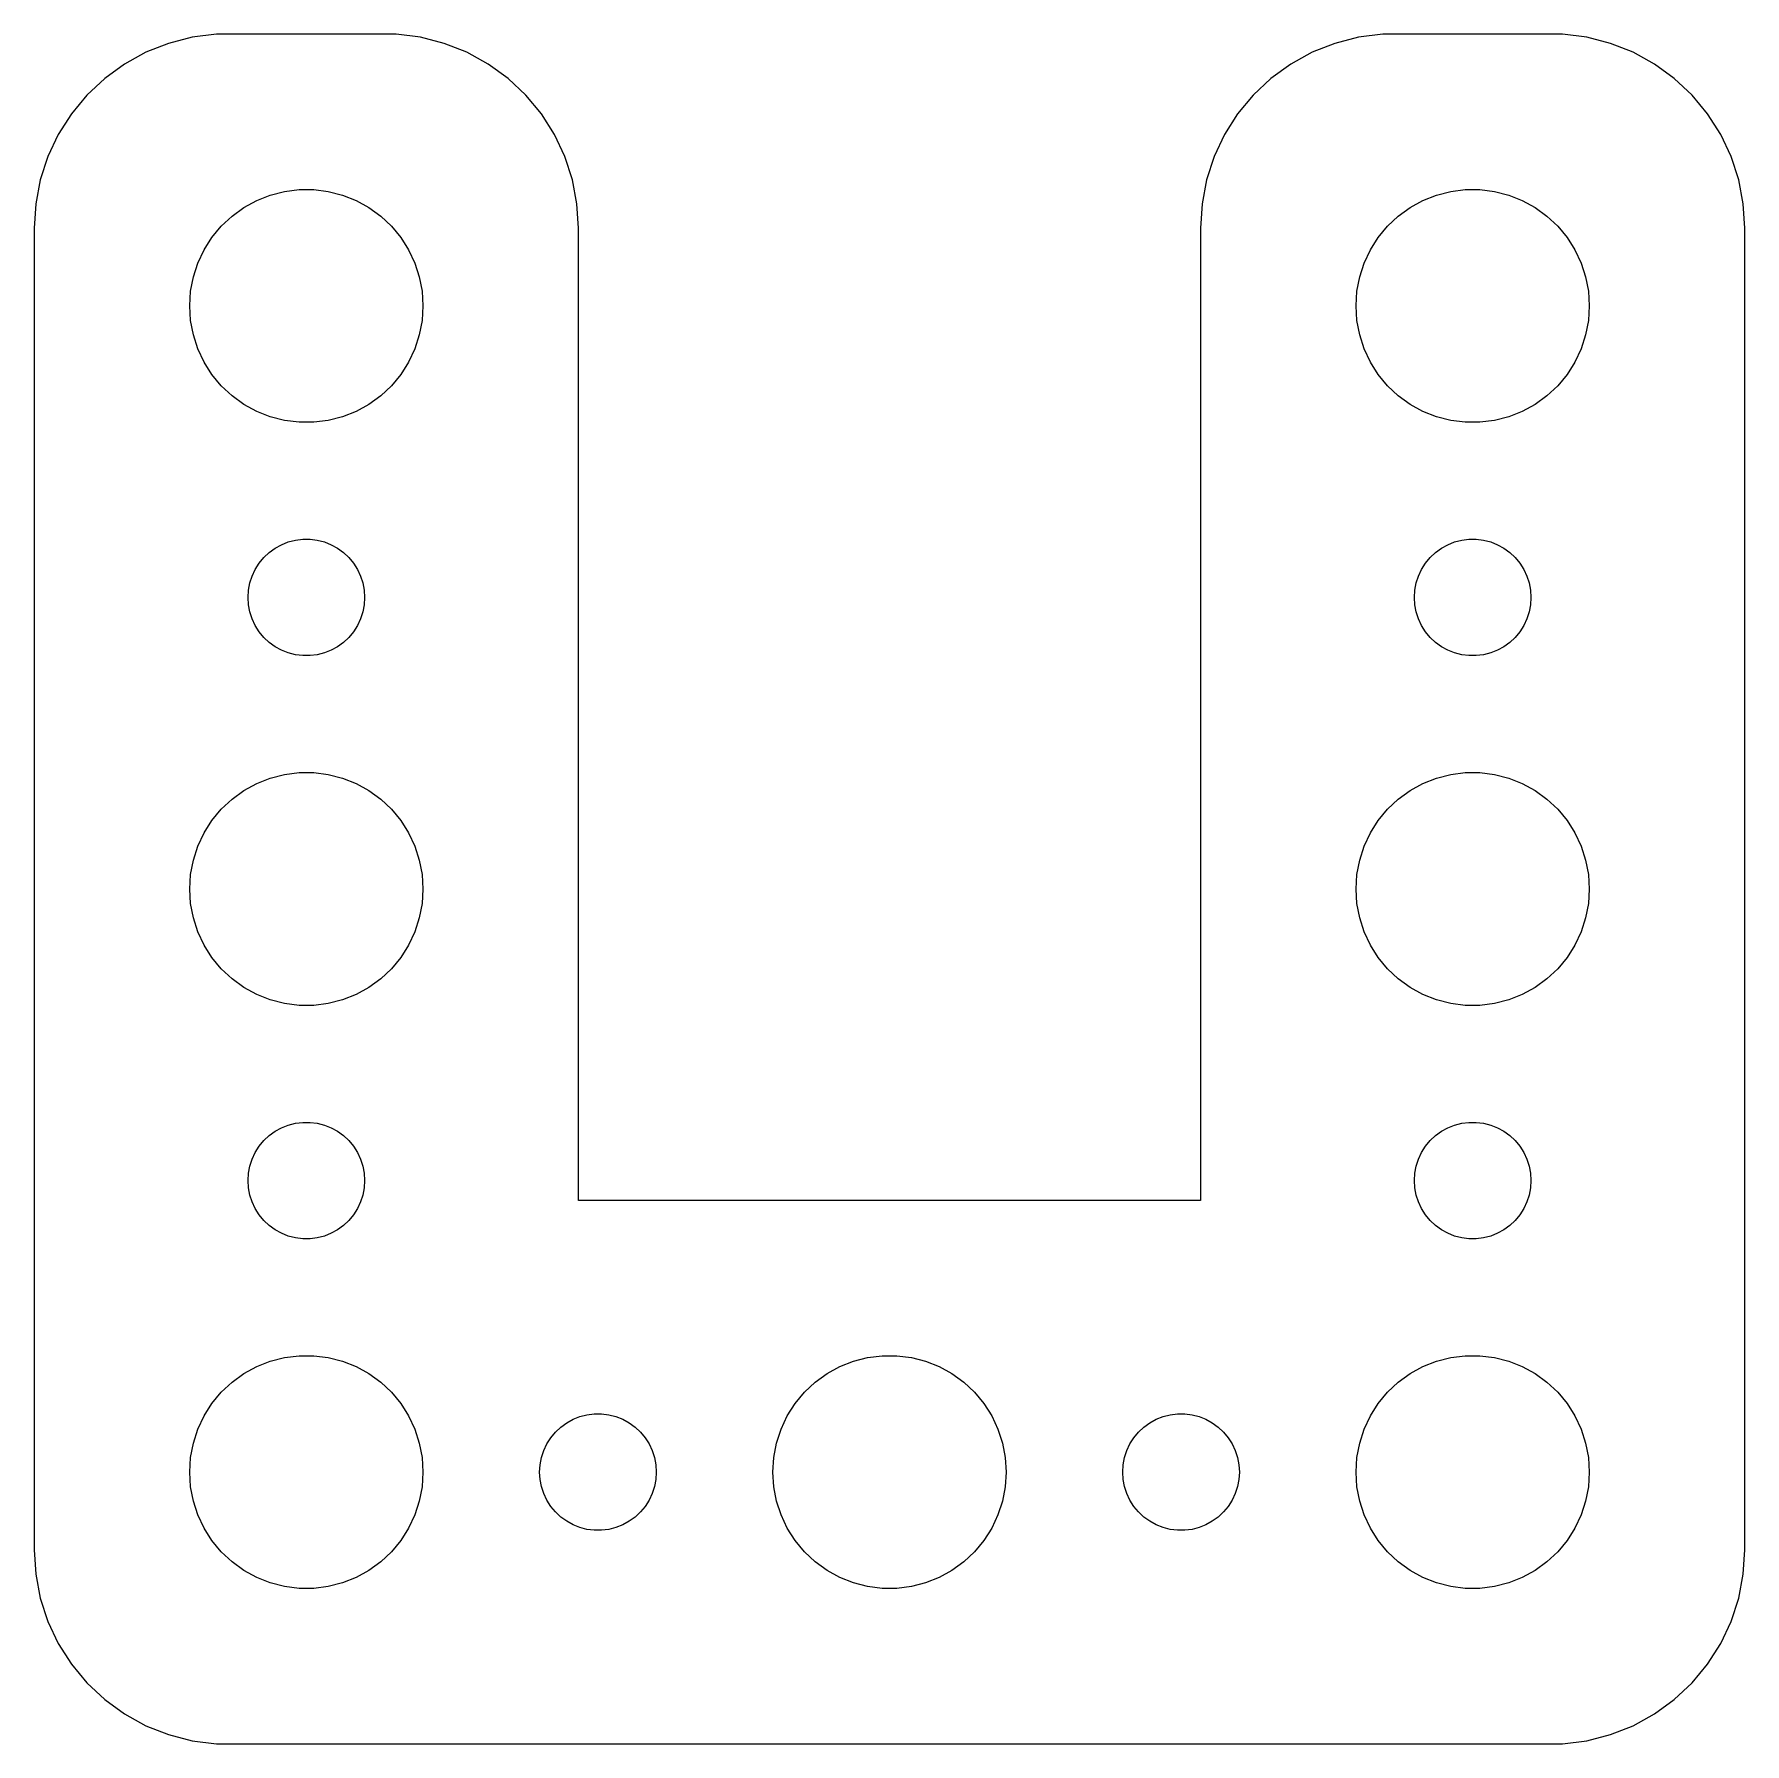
# Model space of a CAD drawing. Header units: metres. Extents: x -22 to 22, y 101 to 253.
# Drawn here: x -22 to 22, y 209.01 to 252.99 of the extents above; entities that cross this region are included whole.
import ezdxf

# ---------------------------------------------------------------- set-up
doc = ezdxf.new("R2010")
doc.units = ezdxf.units.M

msp = doc.modelspace()

# ---------------------------------------------------------------- linework, layer by layer
for p, q in [((-18.5451, 252.755), (-19.1289, 252.524)), ((-17.9369, 252.911), (-18.5451, 252.755)), ((-17.3139, 252.99), (-17.9369, 252.911)), ((-12.686, 252.99), (-17.3139, 252.99)), ((-12.0631, 252.911), (-12.686, 252.99)), ((-11.4549, 252.755), (-12.0631, 252.911)), ((-10.8711, 252.524), (-11.4549, 252.755)), ((11.4549, 252.755), (10.8711, 252.524)), ((12.0631, 252.911), (11.4549, 252.755)), ((12.686, 252.99), (12.0631, 252.911)), ((17.3139, 252.99), (12.686, 252.99)), ((17.9369, 252.911), (17.3139, 252.99)), ((18.5451, 252.755), (17.9369, 252.911)), ((19.1289, 252.524), (18.5451, 252.755)), ((-19.6791, 252.222), (-20.1871, 251.853)), ((-19.1289, 252.524), (-19.6791, 252.222)), ((-10.3209, 252.222), (-10.8711, 252.524)), ((-9.81287, 251.853), (-10.3209, 252.222)), ((10.3209, 252.222), (9.81287, 251.853)), ((10.8711, 252.524), (10.3209, 252.222)), ((19.6791, 252.222), (19.1289, 252.524)), ((20.1871, 251.853), (19.6791, 252.222)), ((-20.1871, 251.853), (-20.6448, 251.423)), ((-9.35515, 251.423), (-9.81287, 251.853)), ((9.81287, 251.853), (9.35515, 251.423)), ((20.6448, 251.423), (20.1871, 251.853)), ((-20.6448, 251.423), (-21.0451, 250.939)), ((-8.95491, 250.939), (-9.35515, 251.423)), ((9.35515, 251.423), (8.95491, 250.939)), ((21.0451, 250.939), (20.6448, 251.423)), ((-21.0451, 250.939), (-21.3815, 250.409)), ((-8.61845, 250.409), (-8.95491, 250.939)), ((8.95491, 250.939), (8.61845, 250.409)), ((21.3815, 250.409), (21.0451, 250.939)), ((-21.3815, 250.409), (-21.6489, 249.841)), ((-8.3511, 249.841), (-8.61845, 250.409)), ((8.61845, 250.409), (8.3511, 249.841)), ((21.6489, 249.841), (21.3815, 250.409)), ((-21.6489, 249.841), (-21.8429, 249.243)), ((-8.15707, 249.243), (-8.3511, 249.841)), ((8.3511, 249.841), (8.15707, 249.243)), ((21.8429, 249.243), (21.6489, 249.841)), ((-21.8429, 249.243), (-21.9606, 248.627)), ((-8.03941, 248.627), (-8.15707, 249.243)), ((8.15707, 249.243), (8.03941, 248.627)), ((21.9606, 248.627), (21.8429, 249.243)), ((-21.9606, 248.627), (-22, 248)), ((-16.6075, 248.533), (-16.2773, 248.714)), ((-16.2773, 248.714), (-15.927, 248.853)), ((-15.927, 248.853), (-15.5621, 248.947)), ((-15.5621, 248.947), (-15.1884, 248.994)), ((-15.1884, 248.994), (-14.8116, 248.994)), ((-14.8116, 248.994), (-14.4379, 248.947)), ((-14.4379, 248.947), (-14.0729, 248.853)), ((-14.0729, 248.853), (-13.7227, 248.714)), ((-13.7227, 248.714), (-13.3925, 248.533)), ((-8, 248), (-8.03941, 248.627)), ((8.03941, 248.627), (8, 248)), ((13.3925, 248.533), (13.7227, 248.714)), ((13.7227, 248.714), (14.0729, 248.853)), ((14.0729, 248.853), (14.4379, 248.947)), ((14.4379, 248.947), (14.8116, 248.994)), ((14.8116, 248.994), (15.1884, 248.994)), ((15.1884, 248.994), (15.5621, 248.947)), ((15.5621, 248.947), (15.927, 248.853)), ((15.927, 248.853), (16.2773, 248.714)), ((16.2773, 248.714), (16.6075, 248.533)), ((22, 248), (21.9606, 248.627)), ((-17.1869, 248.054), (-16.9123, 248.312)), ((-16.9123, 248.312), (-16.6075, 248.533)), ((-13.3925, 248.533), (-13.0877, 248.312)), ((-13.0877, 248.312), (-12.8131, 248.054)), ((12.8131, 248.054), (13.0877, 248.312)), ((13.0877, 248.312), (13.3925, 248.533)), ((16.6075, 248.533), (16.9123, 248.312)), ((16.9123, 248.312), (17.1869, 248.054)), ((-22, 248), (-22, 214)), ((-17.6289, 247.445), (-17.427, 247.763)), ((-17.427, 247.763), (-17.1869, 248.054)), ((-12.8131, 248.054), (-12.5729, 247.763)), ((-12.5729, 247.763), (-12.3711, 247.445)), ((-8, 222.99), (-8, 248)), ((8, 248), (8, 222.99)), ((12.3711, 247.445), (12.5729, 247.763)), ((12.5729, 247.763), (12.8131, 248.054)), ((17.1869, 248.054), (17.427, 247.763)), ((17.427, 247.763), (17.6289, 247.445)), ((22, 214), (22, 248)), ((-17.7893, 247.104), (-17.6289, 247.445)), ((-12.3711, 247.445), (-12.2107, 247.104)), ((12.2107, 247.104), (12.3711, 247.445)), ((17.6289, 247.445), (17.7893, 247.104)), ((-17.9057, 246.746), (-17.7893, 247.104)), ((-12.2107, 247.104), (-12.0942, 246.746)), ((12.0942, 246.746), (12.2107, 247.104)), ((17.7893, 247.104), (17.9057, 246.746)), ((-17.9763, 246.376), (-17.9057, 246.746)), ((-12.0942, 246.746), (-12.0237, 246.376)), ((12.0237, 246.376), (12.0942, 246.746)), ((17.9057, 246.746), (17.9763, 246.376)), ((-18, 246), (-17.9763, 246.376)), ((-17.9763, 245.624), (-18, 246)), ((-12.0237, 246.376), (-12, 246)), ((-12, 246), (-12.0237, 245.624)), ((12, 246), (12.0237, 246.376)), ((12.0237, 245.624), (12, 246)), ((17.9763, 246.376), (18, 246)), ((18, 246), (17.9763, 245.624)), ((-17.9057, 245.254), (-17.9763, 245.624)), ((-12.0237, 245.624), (-12.0942, 245.254)), ((12.0942, 245.254), (12.0237, 245.624)), ((17.9763, 245.624), (17.9057, 245.254)), ((-17.7893, 244.896), (-17.9057, 245.254)), ((-12.0942, 245.254), (-12.2107, 244.896)), ((12.2107, 244.896), (12.0942, 245.254)), ((17.9057, 245.254), (17.7893, 244.896)), ((-17.6289, 244.555), (-17.7893, 244.896)), ((-12.2107, 244.896), (-12.3711, 244.555)), ((12.3711, 244.555), (12.2107, 244.896)), ((17.7893, 244.896), (17.6289, 244.555)), ((-17.427, 244.237), (-17.6289, 244.555)), ((-17.1869, 243.946), (-17.427, 244.237)), ((-12.5729, 244.237), (-12.8131, 243.946)), ((-12.3711, 244.555), (-12.5729, 244.237)), ((12.5729, 244.237), (12.3711, 244.555)), ((12.8131, 243.946), (12.5729, 244.237)), ((17.427, 244.237), (17.1869, 243.946)), ((17.6289, 244.555), (17.427, 244.237)), ((-16.9123, 243.688), (-17.1869, 243.946)), ((-12.8131, 243.946), (-13.0877, 243.688)), ((13.0877, 243.688), (12.8131, 243.946)), ((17.1869, 243.946), (16.9123, 243.688)), ((-16.6075, 243.467), (-16.9123, 243.688)), ((-16.2773, 243.286), (-16.6075, 243.467)), ((-13.3925, 243.467), (-13.7227, 243.286)), ((-13.0877, 243.688), (-13.3925, 243.467)), ((13.3925, 243.467), (13.0877, 243.688)), ((13.7227, 243.286), (13.3925, 243.467)), ((16.6075, 243.467), (16.2773, 243.286)), ((16.9123, 243.688), (16.6075, 243.467)), ((-15.927, 243.147), (-16.2773, 243.286)), ((-15.5621, 243.053), (-15.927, 243.147)), ((-15.1884, 243.006), (-15.5621, 243.053)), ((-14.8116, 243.006), (-15.1884, 243.006)), ((-14.4379, 243.053), (-14.8116, 243.006)), ((-14.0729, 243.147), (-14.4379, 243.053)), ((-13.7227, 243.286), (-14.0729, 243.147)), ((14.0729, 243.147), (13.7227, 243.286)), ((14.4379, 243.053), (14.0729, 243.147)), ((14.8116, 243.006), (14.4379, 243.053)), ((15.1884, 243.006), (14.8116, 243.006)), ((15.5621, 243.053), (15.1884, 243.006)), ((15.927, 243.147), (15.5621, 243.053)), ((16.2773, 243.286), (15.927, 243.147)), ((-15.8037, 239.766), (-15.6387, 239.857)), ((-15.6387, 239.857), (-15.4635, 239.927)), ((-15.4635, 239.927), (-15.2811, 239.973)), ((-15.2811, 239.973), (-15.0942, 239.997)), ((-15.0942, 239.997), (-14.9058, 239.997)), ((-14.9058, 239.997), (-14.7189, 239.973)), ((-14.7189, 239.973), (-14.5365, 239.927)), ((-14.5365, 239.927), (-14.3613, 239.857)), ((-14.3613, 239.857), (-14.1963, 239.766)), ((14.1963, 239.766), (14.3613, 239.857)), ((14.3613, 239.857), (14.5365, 239.927)), ((14.5365, 239.927), (14.7189, 239.973)), ((14.7189, 239.973), (14.9058, 239.997)), ((14.9058, 239.997), (15.0942, 239.997)), ((15.0942, 239.997), (15.2811, 239.973)), ((15.2811, 239.973), (15.4635, 239.927)), ((15.4635, 239.927), (15.6387, 239.857)), ((15.6387, 239.857), (15.8037, 239.766)), ((-16.3145, 239.223), (-16.2135, 239.382)), ((-16.2135, 239.382), (-16.0934, 239.527)), ((-16.0934, 239.527), (-15.9561, 239.656)), ((-15.9561, 239.656), (-15.8037, 239.766)), ((-14.1963, 239.766), (-14.0439, 239.656)), ((-14.0439, 239.656), (-13.9065, 239.527)), ((-13.9065, 239.527), (-13.7865, 239.382)), ((-13.7865, 239.382), (-13.6855, 239.223)), ((13.6855, 239.223), (13.7865, 239.382)), ((13.7865, 239.382), (13.9065, 239.527)), ((13.9065, 239.527), (14.0439, 239.656)), ((14.0439, 239.656), (14.1963, 239.766)), ((15.8037, 239.766), (15.9561, 239.656)), ((15.9561, 239.656), (16.0934, 239.527)), ((16.0934, 239.527), (16.2135, 239.382)), ((16.2135, 239.382), (16.3145, 239.223)), ((-16.4529, 238.873), (-16.3947, 239.052)), ((-16.3947, 239.052), (-16.3145, 239.223)), ((-13.6855, 239.223), (-13.6053, 239.052)), ((-13.6053, 239.052), (-13.5471, 238.873)), ((13.5471, 238.873), (13.6053, 239.052)), ((13.6053, 239.052), (13.6855, 239.223)), ((16.3145, 239.223), (16.3947, 239.052)), ((16.3947, 239.052), (16.4529, 238.873)), ((-16.5, 238.5), (-16.4882, 238.688)), ((-16.4882, 238.312), (-16.5, 238.5)), ((-16.4882, 238.688), (-16.4529, 238.873)), ((-13.5471, 238.873), (-13.5118, 238.688)), ((-13.5118, 238.688), (-13.5, 238.5)), ((-13.5, 238.5), (-13.5118, 238.312)), ((13.5, 238.5), (13.5118, 238.688)), ((13.5118, 238.312), (13.5, 238.5)), ((13.5118, 238.688), (13.5471, 238.873)), ((16.4529, 238.873), (16.4882, 238.688)), ((16.4882, 238.688), (16.5, 238.5)), ((16.5, 238.5), (16.4882, 238.312)), ((-16.4529, 238.127), (-16.4882, 238.312)), ((-16.3947, 237.948), (-16.4529, 238.127)), ((-13.5471, 238.127), (-13.6053, 237.948)), ((-13.5118, 238.312), (-13.5471, 238.127)), ((13.5471, 238.127), (13.5118, 238.312)), ((13.6053, 237.948), (13.5471, 238.127)), ((16.4529, 238.127), (16.3947, 237.948)), ((16.4882, 238.312), (16.4529, 238.127)), ((-16.3145, 237.777), (-16.3947, 237.948)), ((-16.2135, 237.618), (-16.3145, 237.777)), ((-16.0934, 237.473), (-16.2135, 237.618)), ((-13.7865, 237.618), (-13.9065, 237.473)), ((-13.6855, 237.777), (-13.7865, 237.618)), ((-13.6053, 237.948), (-13.6855, 237.777)), ((13.6855, 237.777), (13.6053, 237.948)), ((13.7865, 237.618), (13.6855, 237.777)), ((13.9065, 237.473), (13.7865, 237.618)), ((16.2135, 237.618), (16.0934, 237.473)), ((16.3145, 237.777), (16.2135, 237.618)), ((16.3947, 237.948), (16.3145, 237.777)), ((-15.9561, 237.344), (-16.0934, 237.473)), ((-15.8037, 237.234), (-15.9561, 237.344)), ((-15.6387, 237.143), (-15.8037, 237.234)), ((-14.1963, 237.234), (-14.3613, 237.143)), ((-14.0439, 237.344), (-14.1963, 237.234)), ((-13.9065, 237.473), (-14.0439, 237.344)), ((14.0439, 237.344), (13.9065, 237.473)), ((14.1963, 237.234), (14.0439, 237.344)), ((14.3613, 237.143), (14.1963, 237.234)), ((15.8037, 237.234), (15.6387, 237.143)), ((15.9561, 237.344), (15.8037, 237.234)), ((16.0934, 237.473), (15.9561, 237.344)), ((-15.4635, 237.073), (-15.6387, 237.143)), ((-15.2811, 237.027), (-15.4635, 237.073)), ((-15.0942, 237.003), (-15.2811, 237.027)), ((-14.9058, 237.003), (-15.0942, 237.003)), ((-14.7189, 237.027), (-14.9058, 237.003)), ((-14.5365, 237.073), (-14.7189, 237.027)), ((-14.3613, 237.143), (-14.5365, 237.073)), ((14.5365, 237.073), (14.3613, 237.143)), ((14.7189, 237.027), (14.5365, 237.073)), ((14.9058, 237.003), (14.7189, 237.027)), ((15.0942, 237.003), (14.9058, 237.003)), ((15.2811, 237.027), (15.0942, 237.003)), ((15.4635, 237.073), (15.2811, 237.027)), ((15.6387, 237.143), (15.4635, 237.073)), ((-16.6075, 233.533), (-16.2773, 233.714)), ((-16.2773, 233.714), (-15.927, 233.853)), ((-15.927, 233.853), (-15.5621, 233.947)), ((-15.5621, 233.947), (-15.1884, 233.994)), ((-15.1884, 233.994), (-14.8116, 233.994)), ((-14.8116, 233.994), (-14.4379, 233.947)), ((-14.4379, 233.947), (-14.0729, 233.853)), ((-14.0729, 233.853), (-13.7227, 233.714)), ((-13.7227, 233.714), (-13.3925, 233.533)), ((13.3925, 233.533), (13.7227, 233.714)), ((13.7227, 233.714), (14.0729, 233.853)), ((14.0729, 233.853), (14.4379, 233.947)), ((14.4379, 233.947), (14.8116, 233.994)), ((14.8116, 233.994), (15.1884, 233.994)), ((15.1884, 233.994), (15.5621, 233.947)), ((15.5621, 233.947), (15.927, 233.853)), ((15.927, 233.853), (16.2773, 233.714)), ((16.2773, 233.714), (16.6075, 233.533)), ((-17.1869, 233.054), (-16.9123, 233.312)), ((-16.9123, 233.312), (-16.6075, 233.533)), ((-13.3925, 233.533), (-13.0877, 233.312)), ((-13.0877, 233.312), (-12.8131, 233.054)), ((12.8131, 233.054), (13.0877, 233.312)), ((13.0877, 233.312), (13.3925, 233.533)), ((16.6075, 233.533), (16.9123, 233.312)), ((16.9123, 233.312), (17.1869, 233.054)), ((-17.6289, 232.445), (-17.427, 232.763)), ((-17.427, 232.763), (-17.1869, 233.054)), ((-12.8131, 233.054), (-12.5729, 232.763)), ((-12.5729, 232.763), (-12.3711, 232.445)), ((12.3711, 232.445), (12.5729, 232.763)), ((12.5729, 232.763), (12.8131, 233.054)), ((17.1869, 233.054), (17.427, 232.763)), ((17.427, 232.763), (17.6289, 232.445)), ((-17.7893, 232.104), (-17.6289, 232.445)), ((-12.3711, 232.445), (-12.2107, 232.104)), ((12.2107, 232.104), (12.3711, 232.445)), ((17.6289, 232.445), (17.7893, 232.104)), ((-17.9057, 231.746), (-17.7893, 232.104)), ((-12.2107, 232.104), (-12.0942, 231.746)), ((12.0942, 231.746), (12.2107, 232.104)), ((17.7893, 232.104), (17.9057, 231.746)), ((-17.9763, 231.376), (-17.9057, 231.746)), ((-12.0942, 231.746), (-12.0237, 231.376)), ((12.0237, 231.376), (12.0942, 231.746)), ((17.9057, 231.746), (17.9763, 231.376)), ((-18, 231), (-17.9763, 231.376)), ((-17.9763, 230.624), (-18, 231)), ((-12.0237, 231.376), (-12, 231)), ((-12, 231), (-12.0237, 230.624)), ((12, 231), (12.0237, 231.376)), ((12.0237, 230.624), (12, 231)), ((17.9763, 231.376), (18, 231)), ((18, 231), (17.9763, 230.624)), ((-17.9057, 230.254), (-17.9763, 230.624)), ((-12.0237, 230.624), (-12.0942, 230.254)), ((12.0942, 230.254), (12.0237, 230.624)), ((17.9763, 230.624), (17.9057, 230.254)), ((-17.7893, 229.896), (-17.9057, 230.254)), ((-12.0942, 230.254), (-12.2107, 229.896)), ((12.2107, 229.896), (12.0942, 230.254)), ((17.9057, 230.254), (17.7893, 229.896)), ((-17.6289, 229.555), (-17.7893, 229.896)), ((-12.2107, 229.896), (-12.3711, 229.555)), ((12.3711, 229.555), (12.2107, 229.896)), ((17.7893, 229.896), (17.6289, 229.555)), ((-17.427, 229.237), (-17.6289, 229.555)), ((-12.3711, 229.555), (-12.5729, 229.237)), ((12.5729, 229.237), (12.3711, 229.555)), ((17.6289, 229.555), (17.427, 229.237)), ((-17.1869, 228.946), (-17.427, 229.237)), ((-16.9123, 228.688), (-17.1869, 228.946)), ((-12.8131, 228.946), (-13.0877, 228.688)), ((-12.5729, 229.237), (-12.8131, 228.946)), ((12.8131, 228.946), (12.5729, 229.237)), ((13.0877, 228.688), (12.8131, 228.946)), ((17.1869, 228.946), (16.9123, 228.688)), ((17.427, 229.237), (17.1869, 228.946)), ((-16.6075, 228.467), (-16.9123, 228.688)), ((-16.2773, 228.286), (-16.6075, 228.467)), ((-13.3925, 228.467), (-13.7227, 228.286)), ((-13.0877, 228.688), (-13.3925, 228.467)), ((13.3925, 228.467), (13.0877, 228.688)), ((13.7227, 228.286), (13.3925, 228.467)), ((16.6075, 228.467), (16.2773, 228.286)), ((16.9123, 228.688), (16.6075, 228.467)), ((-15.927, 228.147), (-16.2773, 228.286)), ((-15.5621, 228.053), (-15.927, 228.147)), ((-15.1884, 228.006), (-15.5621, 228.053)), ((-14.8116, 228.006), (-15.1884, 228.006)), ((-14.4379, 228.053), (-14.8116, 228.006)), ((-14.0729, 228.147), (-14.4379, 228.053)), ((-13.7227, 228.286), (-14.0729, 228.147)), ((14.0729, 228.147), (13.7227, 228.286)), ((14.4379, 228.053), (14.0729, 228.147)), ((14.8116, 228.006), (14.4379, 228.053)), ((15.1884, 228.006), (14.8116, 228.006)), ((15.5621, 228.053), (15.1884, 228.006)), ((15.927, 228.147), (15.5621, 228.053)), ((16.2773, 228.286), (15.927, 228.147)), ((-15.8037, 224.766), (-15.6387, 224.857)), ((-15.6387, 224.857), (-15.4635, 224.927)), ((-15.4635, 224.927), (-15.2811, 224.973)), ((-15.2811, 224.973), (-15.0942, 224.997)), ((-15.0942, 224.997), (-14.9058, 224.997)), ((-14.9058, 224.997), (-14.7189, 224.973)), ((-14.7189, 224.973), (-14.5365, 224.927)), ((-14.5365, 224.927), (-14.3613, 224.857)), ((-14.3613, 224.857), (-14.1963, 224.766)), ((14.1963, 224.766), (14.3613, 224.857)), ((14.3613, 224.857), (14.5365, 224.927)), ((14.5365, 224.927), (14.7189, 224.973)), ((14.7189, 224.973), (14.9058, 224.997)), ((14.9058, 224.997), (15.0942, 224.997)), ((15.0942, 224.997), (15.2811, 224.973)), ((15.2811, 224.973), (15.4635, 224.927)), ((15.4635, 224.927), (15.6387, 224.857)), ((15.6387, 224.857), (15.8037, 224.766)), ((-16.2135, 224.382), (-16.0934, 224.527)), ((-16.0934, 224.527), (-15.9561, 224.656)), ((-15.9561, 224.656), (-15.8037, 224.766)), ((-14.1963, 224.766), (-14.0439, 224.656)), ((-14.0439, 224.656), (-13.9065, 224.527)), ((-13.9065, 224.527), (-13.7865, 224.382)), ((13.7865, 224.382), (13.9065, 224.527)), ((13.9065, 224.527), (14.0439, 224.656)), ((14.0439, 224.656), (14.1963, 224.766)), ((15.8037, 224.766), (15.9561, 224.656)), ((15.9561, 224.656), (16.0934, 224.527)), ((16.0934, 224.527), (16.2135, 224.382)), ((-16.4529, 223.873), (-16.3947, 224.052)), ((-16.3947, 224.052), (-16.3145, 224.223)), ((-16.3145, 224.223), (-16.2135, 224.382)), ((-13.7865, 224.382), (-13.6855, 224.223)), ((-13.6855, 224.223), (-13.6053, 224.052)), ((-13.6053, 224.052), (-13.5471, 223.873)), ((13.5471, 223.873), (13.6053, 224.052)), ((13.6053, 224.052), (13.6855, 224.223)), ((13.6855, 224.223), (13.7865, 224.382)), ((16.2135, 224.382), (16.3145, 224.223)), ((16.3145, 224.223), (16.3947, 224.052)), ((16.3947, 224.052), (16.4529, 223.873)), ((-16.5, 223.5), (-16.4882, 223.688)), ((-16.4882, 223.688), (-16.4529, 223.873)), ((-13.5471, 223.873), (-13.5118, 223.688)), ((-13.5118, 223.688), (-13.5, 223.5)), ((13.5, 223.5), (13.5118, 223.688)), ((13.5118, 223.688), (13.5471, 223.873)), ((16.4529, 223.873), (16.4882, 223.688)), ((16.4882, 223.688), (16.5, 223.5)), ((-16.4882, 223.312), (-16.5, 223.5)), ((-16.4529, 223.127), (-16.4882, 223.312)), ((-16.3947, 222.948), (-16.4529, 223.127)), ((-13.5471, 223.127), (-13.6053, 222.948)), ((-13.5118, 223.312), (-13.5471, 223.127)), ((-13.5, 223.5), (-13.5118, 223.312)), ((13.5118, 223.312), (13.5, 223.5)), ((13.5471, 223.127), (13.5118, 223.312)), ((13.6053, 222.948), (13.5471, 223.127)), ((16.4529, 223.127), (16.3947, 222.948)), ((16.4882, 223.312), (16.4529, 223.127)), ((16.5, 223.5), (16.4882, 223.312)), ((-16.3145, 222.777), (-16.3947, 222.948)), ((-16.2135, 222.618), (-16.3145, 222.777)), ((-13.6855, 222.777), (-13.7865, 222.618)), ((-13.6053, 222.948), (-13.6855, 222.777)), ((8, 222.99), (-8, 222.99)), ((13.6855, 222.777), (13.6053, 222.948)), ((13.7865, 222.618), (13.6855, 222.777)), ((16.3145, 222.777), (16.2135, 222.618)), ((16.3947, 222.948), (16.3145, 222.777)), ((-16.0934, 222.473), (-16.2135, 222.618)), ((-15.9561, 222.344), (-16.0934, 222.473)), ((-15.8037, 222.234), (-15.9561, 222.344)), ((-15.6387, 222.143), (-15.8037, 222.234)), ((-14.1963, 222.234), (-14.3613, 222.143)), ((-14.0439, 222.344), (-14.1963, 222.234)), ((-13.9065, 222.473), (-14.0439, 222.344)), ((-13.7865, 222.618), (-13.9065, 222.473)), ((13.9065, 222.473), (13.7865, 222.618)), ((14.0439, 222.344), (13.9065, 222.473)), ((14.1963, 222.234), (14.0439, 222.344)), ((14.3613, 222.143), (14.1963, 222.234)), ((15.8037, 222.234), (15.6387, 222.143)), ((15.9561, 222.344), (15.8037, 222.234)), ((16.0934, 222.473), (15.9561, 222.344)), ((16.2135, 222.618), (16.0934, 222.473)), ((-15.4635, 222.073), (-15.6387, 222.143)), ((-15.2811, 222.027), (-15.4635, 222.073)), ((-15.0942, 222.003), (-15.2811, 222.027)), ((-14.9058, 222.003), (-15.0942, 222.003)), ((-14.7189, 222.027), (-14.9058, 222.003)), ((-14.5365, 222.073), (-14.7189, 222.027)), ((-14.3613, 222.143), (-14.5365, 222.073)), ((14.5365, 222.073), (14.3613, 222.143)), ((14.7189, 222.027), (14.5365, 222.073)), ((14.9058, 222.003), (14.7189, 222.027)), ((15.0942, 222.003), (14.9058, 222.003)), ((15.2811, 222.027), (15.0942, 222.003)), ((15.4635, 222.073), (15.2811, 222.027)), ((15.6387, 222.143), (15.4635, 222.073)), ((-16.6075, 218.533), (-16.2773, 218.714)), ((-16.2773, 218.714), (-15.927, 218.853)), ((-15.927, 218.853), (-15.5621, 218.947)), ((-15.5621, 218.947), (-15.1884, 218.994)), ((-15.1884, 218.994), (-14.8116, 218.994)), ((-14.8116, 218.994), (-14.4379, 218.947)), ((-14.4379, 218.947), (-14.0729, 218.853)), ((-14.0729, 218.853), (-13.7227, 218.714)), ((-13.7227, 218.714), (-13.3925, 218.533)), ((-1.60747, 218.533), (-1.27733, 218.714)), ((-1.27733, 218.714), (-0.92705, 218.853)), ((-0.92705, 218.853), (-0.56213, 218.947)), ((-0.56213, 218.947), (-0.18837, 218.994)), ((-0.18837, 218.994), (0.18837, 218.994)), ((0.18837, 218.994), (0.56213, 218.947)), ((0.56213, 218.947), (0.92705, 218.853)), ((0.92705, 218.853), (1.27733, 218.714)), ((1.27733, 218.714), (1.60747, 218.533)), ((13.3925, 218.533), (13.7227, 218.714)), ((13.7227, 218.714), (14.0729, 218.853)), ((14.0729, 218.853), (14.4379, 218.947)), ((14.4379, 218.947), (14.8116, 218.994)), ((14.8116, 218.994), (15.1884, 218.994)), ((15.1884, 218.994), (15.5621, 218.947)), ((15.5621, 218.947), (15.927, 218.853)), ((15.927, 218.853), (16.2773, 218.714)), ((16.2773, 218.714), (16.6075, 218.533)), ((-17.1869, 218.054), (-16.9123, 218.312)), ((-16.9123, 218.312), (-16.6075, 218.533)), ((-13.3925, 218.533), (-13.0877, 218.312)), ((-13.0877, 218.312), (-12.8131, 218.054)), ((-2.1869, 218.054), (-1.91226, 218.312)), ((-1.91226, 218.312), (-1.60747, 218.533)), ((1.60747, 218.533), (1.91226, 218.312)), ((1.91226, 218.312), (2.1869, 218.054)), ((12.8131, 218.054), (13.0877, 218.312)), ((13.0877, 218.312), (13.3925, 218.533)), ((16.6075, 218.533), (16.9123, 218.312)), ((16.9123, 218.312), (17.1869, 218.054)), ((-17.427, 217.763), (-17.1869, 218.054)), ((-12.8131, 218.054), (-12.5729, 217.763)), ((-2.42705, 217.763), (-2.1869, 218.054)), ((2.1869, 218.054), (2.42705, 217.763)), ((12.5729, 217.763), (12.8131, 218.054)), ((17.1869, 218.054), (17.427, 217.763)), ((-17.7893, 217.104), (-17.6289, 217.445)), ((-17.6289, 217.445), (-17.427, 217.763)), ((-12.5729, 217.763), (-12.3711, 217.445)), ((-12.3711, 217.445), (-12.2107, 217.104)), ((-8.13866, 217.357), (-7.96352, 217.427)), ((-7.96352, 217.427), (-7.78107, 217.473)), ((-7.78107, 217.473), (-7.59418, 217.497)), ((-7.59418, 217.497), (-7.40581, 217.497)), ((-7.40581, 217.497), (-7.21892, 217.473)), ((-7.21892, 217.473), (-7.03647, 217.427)), ((-7.03647, 217.427), (-6.86133, 217.357)), ((-2.78932, 217.104), (-2.62891, 217.445)), ((-2.62891, 217.445), (-2.42705, 217.763)), ((2.42705, 217.763), (2.62891, 217.445)), ((2.62891, 217.445), (2.78932, 217.104)), ((6.86133, 217.357), (7.03647, 217.427)), ((7.03647, 217.427), (7.21892, 217.473)), ((7.21892, 217.473), (7.40581, 217.497)), ((7.40581, 217.497), (7.59418, 217.497)), ((7.59418, 217.497), (7.78107, 217.473)), ((7.78107, 217.473), (7.96352, 217.427)), ((7.96352, 217.427), (8.13866, 217.357)), ((12.2107, 217.104), (12.3711, 217.445)), ((12.3711, 217.445), (12.5729, 217.763)), ((17.427, 217.763), (17.6289, 217.445)), ((17.6289, 217.445), (17.7893, 217.104)), ((-17.9057, 216.746), (-17.7893, 217.104)), ((-12.2107, 217.104), (-12.0942, 216.746)), ((-8.71352, 216.882), (-8.59344, 217.027)), ((-8.59344, 217.027), (-8.45613, 217.156)), ((-8.45613, 217.156), (-8.30373, 217.266)), ((-8.30373, 217.266), (-8.13866, 217.357)), ((-6.86133, 217.357), (-6.69626, 217.266)), ((-6.69626, 217.266), (-6.54385, 217.156)), ((-6.54385, 217.156), (-6.40654, 217.027)), ((-6.40654, 217.027), (-6.28647, 216.882)), ((-2.90575, 216.746), (-2.78932, 217.104)), ((2.78932, 217.104), (2.90575, 216.746)), ((6.28647, 216.882), (6.40654, 217.027)), ((6.40654, 217.027), (6.54385, 217.156)), ((6.54385, 217.156), (6.69626, 217.266)), ((6.69626, 217.266), (6.86133, 217.357)), ((8.13866, 217.357), (8.30373, 217.266)), ((8.30373, 217.266), (8.45613, 217.156)), ((8.45613, 217.156), (8.59344, 217.027)), ((8.59344, 217.027), (8.71352, 216.882)), ((12.0942, 216.746), (12.2107, 217.104)), ((17.7893, 217.104), (17.9057, 216.746)), ((-17.9763, 216.376), (-17.9057, 216.746)), ((-12.0942, 216.746), (-12.0237, 216.376)), ((-8.95287, 216.373), (-8.89465, 216.552)), ((-8.89465, 216.552), (-8.81445, 216.723)), ((-8.81445, 216.723), (-8.71352, 216.882)), ((-6.28647, 216.882), (-6.18553, 216.723)), ((-6.18553, 216.723), (-6.10533, 216.552)), ((-6.10533, 216.552), (-6.04712, 216.373)), ((-2.97633, 216.376), (-2.90575, 216.746)), ((2.90575, 216.746), (2.97633, 216.376)), ((6.04712, 216.373), (6.10533, 216.552)), ((6.10533, 216.552), (6.18553, 216.723)), ((6.18553, 216.723), (6.28647, 216.882)), ((8.71352, 216.882), (8.81445, 216.723)), ((8.81445, 216.723), (8.89465, 216.552)), ((8.89465, 216.552), (8.95287, 216.373)), ((12.0237, 216.376), (12.0942, 216.746)), ((17.9057, 216.746), (17.9763, 216.376)), ((-18, 216), (-17.9763, 216.376)), ((-12.0237, 216.376), (-12, 216)), ((-9, 216), (-8.98816, 216.188)), ((-8.98816, 216.188), (-8.95287, 216.373)), ((-6.04712, 216.373), (-6.01183, 216.188)), ((-6.01183, 216.188), (-6, 216)), ((-3, 216), (-2.97633, 216.376)), ((2.97633, 216.376), (3, 216)), ((6, 216), (6.01183, 216.188)), ((6.01183, 216.188), (6.04712, 216.373)), ((8.95287, 216.373), (8.98816, 216.188)), ((8.98816, 216.188), (9, 216)), ((12, 216), (12.0237, 216.376)), ((17.9763, 216.376), (18, 216)), ((-17.9763, 215.624), (-18, 216)), ((-17.9057, 215.254), (-17.9763, 215.624)), ((-12.0237, 215.624), (-12.0942, 215.254)), ((-12, 216), (-12.0237, 215.624)), ((-8.98816, 215.812), (-9, 216)), ((-8.95287, 215.627), (-8.98816, 215.812)), ((-8.89465, 215.448), (-8.95287, 215.627)), ((-6.04712, 215.627), (-6.10533, 215.448)), ((-6.01183, 215.812), (-6.04712, 215.627)), ((-6, 216), (-6.01183, 215.812)), ((-2.97633, 215.624), (-3, 216)), ((-2.90575, 215.254), (-2.97633, 215.624)), ((2.97633, 215.624), (2.90575, 215.254)), ((3, 216), (2.97633, 215.624)), ((6.01183, 215.812), (6, 216)), ((6.04712, 215.627), (6.01183, 215.812)), ((6.10533, 215.448), (6.04712, 215.627)), ((8.95287, 215.627), (8.89465, 215.448)), ((8.98816, 215.812), (8.95287, 215.627)), ((9, 216), (8.98816, 215.812)), ((12.0237, 215.624), (12, 216)), ((12.0942, 215.254), (12.0237, 215.624)), ((17.9763, 215.624), (17.9057, 215.254)), ((18, 216), (17.9763, 215.624)), ((-17.7893, 214.896), (-17.9057, 215.254)), ((-12.0942, 215.254), (-12.2107, 214.896)), ((-8.81445, 215.277), (-8.89465, 215.448)), ((-8.71352, 215.118), (-8.81445, 215.277)), ((-6.18553, 215.277), (-6.28647, 215.118)), ((-6.10533, 215.448), (-6.18553, 215.277)), ((-2.78932, 214.896), (-2.90575, 215.254)), ((2.90575, 215.254), (2.78932, 214.896)), ((6.18553, 215.277), (6.10533, 215.448)), ((6.28647, 215.118), (6.18553, 215.277)), ((8.81445, 215.277), (8.71352, 215.118)), ((8.89465, 215.448), (8.81445, 215.277)), ((12.2107, 214.896), (12.0942, 215.254)), ((17.9057, 215.254), (17.7893, 214.896)), ((-17.6289, 214.555), (-17.7893, 214.896)), ((-12.2107, 214.896), (-12.3711, 214.555)), ((-8.59344, 214.973), (-8.71352, 215.118)), ((-8.45613, 214.844), (-8.59344, 214.973)), ((-8.30373, 214.734), (-8.45613, 214.844)), ((-8.13866, 214.643), (-8.30373, 214.734)), ((-6.69626, 214.734), (-6.86133, 214.643)), ((-6.54385, 214.844), (-6.69626, 214.734)), ((-6.40654, 214.973), (-6.54385, 214.844)), ((-6.28647, 215.118), (-6.40654, 214.973)), ((-2.62891, 214.555), (-2.78932, 214.896)), ((2.78932, 214.896), (2.62891, 214.555)), ((6.40654, 214.973), (6.28647, 215.118)), ((6.54385, 214.844), (6.40654, 214.973)), ((6.69626, 214.734), (6.54385, 214.844)), ((6.86133, 214.643), (6.69626, 214.734)), ((8.30373, 214.734), (8.13866, 214.643)), ((8.45613, 214.844), (8.30373, 214.734)), ((8.59344, 214.973), (8.45613, 214.844)), ((8.71352, 215.118), (8.59344, 214.973)), ((12.3711, 214.555), (12.2107, 214.896)), ((17.7893, 214.896), (17.6289, 214.555)), ((-17.427, 214.237), (-17.6289, 214.555)), ((-12.3711, 214.555), (-12.5729, 214.237)), ((-7.96352, 214.573), (-8.13866, 214.643)), ((-7.78107, 214.527), (-7.96352, 214.573)), ((-7.59418, 214.503), (-7.78107, 214.527)), ((-7.40581, 214.503), (-7.59418, 214.503)), ((-7.21892, 214.527), (-7.40581, 214.503)), ((-7.03647, 214.573), (-7.21892, 214.527)), ((-6.86133, 214.643), (-7.03647, 214.573)), ((-2.42705, 214.237), (-2.62891, 214.555)), ((2.62891, 214.555), (2.42705, 214.237)), ((7.03647, 214.573), (6.86133, 214.643)), ((7.21892, 214.527), (7.03647, 214.573)), ((7.40581, 214.503), (7.21892, 214.527)), ((7.59418, 214.503), (7.40581, 214.503)), ((7.78107, 214.527), (7.59418, 214.503)), ((7.96352, 214.573), (7.78107, 214.527)), ((8.13866, 214.643), (7.96352, 214.573)), ((12.5729, 214.237), (12.3711, 214.555)), ((17.6289, 214.555), (17.427, 214.237)), ((-22, 214), (-21.9606, 213.373)), ((-17.1869, 213.946), (-17.427, 214.237)), ((-16.9123, 213.688), (-17.1869, 213.946)), ((-12.8131, 213.946), (-13.0877, 213.688)), ((-12.5729, 214.237), (-12.8131, 213.946)), ((-2.1869, 213.946), (-2.42705, 214.237)), ((-1.91226, 213.688), (-2.1869, 213.946)), ((2.1869, 213.946), (1.91226, 213.688)), ((2.42705, 214.237), (2.1869, 213.946)), ((12.8131, 213.946), (12.5729, 214.237)), ((13.0877, 213.688), (12.8131, 213.946)), ((17.1869, 213.946), (16.9123, 213.688)), ((17.427, 214.237), (17.1869, 213.946)), ((21.9606, 213.373), (22, 214)), ((-16.6075, 213.467), (-16.9123, 213.688)), ((-16.2773, 213.286), (-16.6075, 213.467)), ((-13.3925, 213.467), (-13.7227, 213.286)), ((-13.0877, 213.688), (-13.3925, 213.467)), ((-1.60747, 213.467), (-1.91226, 213.688)), ((-1.27733, 213.286), (-1.60747, 213.467)), ((1.60747, 213.467), (1.27733, 213.286)), ((1.91226, 213.688), (1.60747, 213.467)), ((13.3925, 213.467), (13.0877, 213.688)), ((13.7227, 213.286), (13.3925, 213.467)), ((16.6075, 213.467), (16.2773, 213.286)), ((16.9123, 213.688), (16.6075, 213.467)), ((-21.9606, 213.373), (-21.8429, 212.757)), ((-15.927, 213.147), (-16.2773, 213.286)), ((-15.5621, 213.053), (-15.927, 213.147)), ((-15.1884, 213.006), (-15.5621, 213.053)), ((-14.8116, 213.006), (-15.1884, 213.006)), ((-14.4379, 213.053), (-14.8116, 213.006)), ((-14.0729, 213.147), (-14.4379, 213.053)), ((-13.7227, 213.286), (-14.0729, 213.147)), ((-0.92705, 213.147), (-1.27733, 213.286)), ((-0.56213, 213.053), (-0.92705, 213.147)), ((-0.18837, 213.006), (-0.56213, 213.053)), ((0.18837, 213.006), (-0.18837, 213.006)), ((0.56213, 213.053), (0.18837, 213.006)), ((0.92705, 213.147), (0.56213, 213.053)), ((1.27733, 213.286), (0.92705, 213.147)), ((14.0729, 213.147), (13.7227, 213.286)), ((14.4379, 213.053), (14.0729, 213.147)), ((14.8116, 213.006), (14.4379, 213.053)), ((15.1884, 213.006), (14.8116, 213.006)), ((15.5621, 213.053), (15.1884, 213.006)), ((15.927, 213.147), (15.5621, 213.053)), ((16.2773, 213.286), (15.927, 213.147)), ((21.8429, 212.757), (21.9606, 213.373)), ((-21.8429, 212.757), (-21.6489, 212.159)), ((21.6489, 212.159), (21.8429, 212.757)), ((-21.6489, 212.159), (-21.3815, 211.591)), ((21.3815, 211.591), (21.6489, 212.159)), ((-21.3815, 211.591), (-21.0451, 211.061)), ((21.0451, 211.061), (21.3815, 211.591)), ((-21.0451, 211.061), (-20.6448, 210.577)), ((20.6448, 210.577), (21.0451, 211.061)), ((-20.6448, 210.577), (-20.1871, 210.147)), ((20.1871, 210.147), (20.6448, 210.577)), ((-20.1871, 210.147), (-19.6791, 209.778)), ((19.6791, 209.778), (20.1871, 210.147)), ((-19.6791, 209.778), (-19.1289, 209.476)), ((-19.1289, 209.476), (-18.5451, 209.245)), ((18.5451, 209.245), (19.1289, 209.476)), ((19.1289, 209.476), (19.6791, 209.778)), ((-18.5451, 209.245), (-17.9369, 209.089)), ((-17.9369, 209.089), (-17.3139, 209.01)), ((-17.3139, 209.01), (17.3139, 209.01)), ((17.3139, 209.01), (17.9369, 209.089)), ((17.9369, 209.089), (18.5451, 209.245))]:
    msp.add_line(p, q)

doc.saveas('drawing.dxf')
